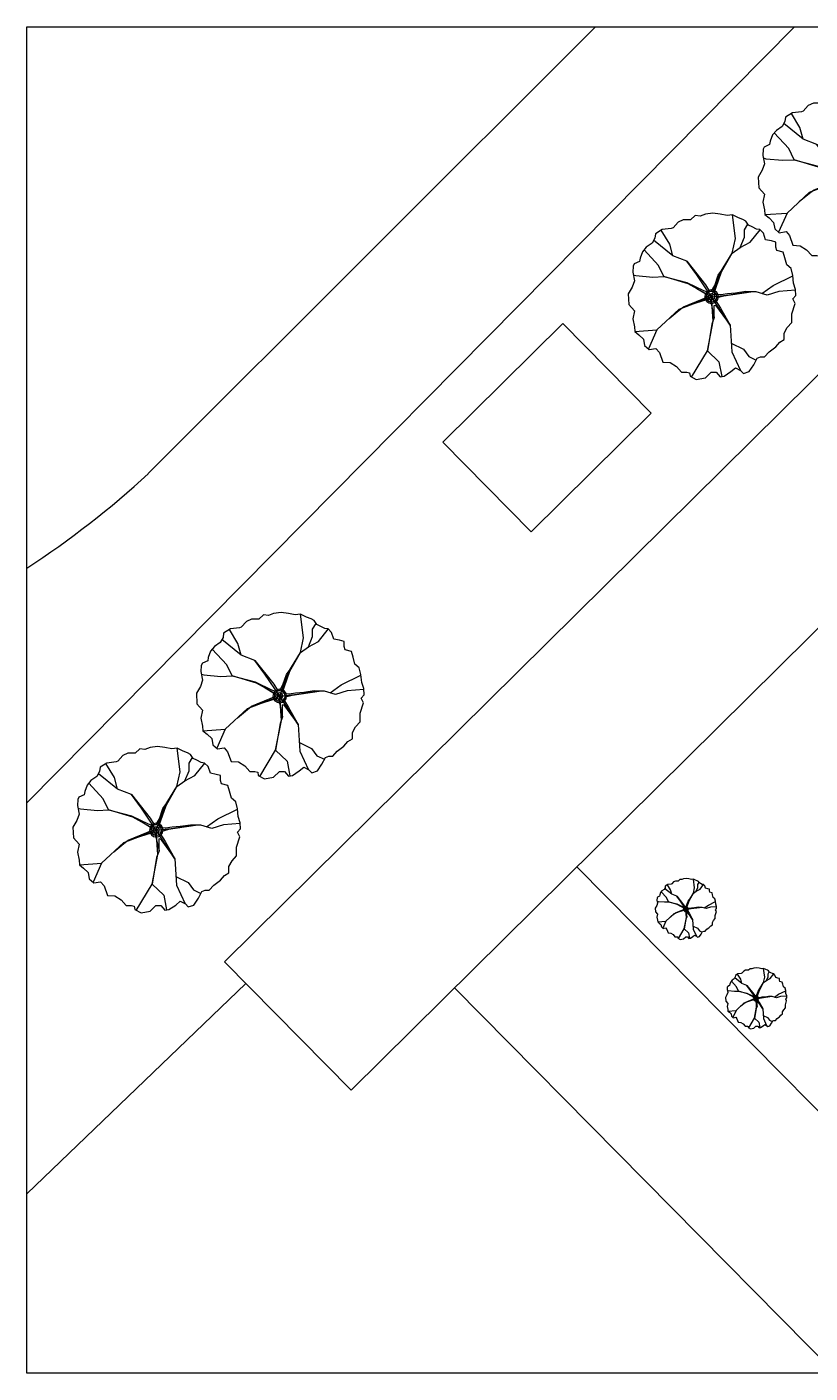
# Model space of a CAD drawing. Header units: millimetres. Extents: x 20 to 612, y 16 to 375.
# Drawn here: x 20.4 to 229.4, y 16 to 375 of the extents above; entities that cross this region are included whole.
import ezdxf

# ---------------------------------------------------------------- set-up
doc = ezdxf.new("R2010")
doc.units = ezdxf.units.MM
doc.layers.add('____', color=7, linetype='Continuous')
doc.layers.add('PLANT', color=3, linetype='Continuous')
picture_1 = doc.add_image_def('image1.jpg', size_in_pixel=(2160, 1311))

# ---------------------------------------------------------------- blocks, each defined once
blk = doc.blocks.new('tree11')
at = {"layer": 'PLANT', "ltscale": 50}
blk.add_line((65465.3, 18453.6), (65431, 18481.3), dxfattribs=at)
blk.add_lwpolyline([(65648.6, 18478), (65640.5, 18480.1), (65630.4, 18482.1), (65626.3, 18494.2), (65620.2, 18500.3), (65614.2, 18501.3), (65606.1, 18505.3), (65600, 18508.4), (65595, 18515.4), (65589.9, 18518.5), (65581.8, 18521.5), (65571.1, 18526.4), (65561.6, 18525.5), (65549.4, 18527.6), (65536.3, 18529.6), (65523.1, 18527.6), (65514, 18524.5), (65504.9, 18525.5), (65496.8, 18517.5), (65483.7, 18517.5), (65474.6, 18513.4), (65465.5, 18503.3), (65462.5, 18502.3), (65446.3, 18500.3), (65434.1, 18492.8), (65433.1, 18485.1), (65428.1, 18476), (65417.9, 18469), (65410.9, 18460.9), (65406.8, 18449.8), (65405.8, 18443.7), (65396.3, 18439.4), (65394.3, 18435.4), (65393.7, 18424.5), (65396.7, 18409.3), (65392.7, 18398.2), (65385.6, 18386.1), (65386.6, 18366.9), (65396.7, 18355.8), (65393.7, 18341.6), (65396.7, 18327.5), (65397.4, 18319.3), (65404.8, 18313.3), (65412.9, 18305.3), (65414.9, 18294.1), (65423, 18287.1), (65435.1, 18289.1), (65441.2, 18282), (65447.3, 18264.8), (65460.4, 18263.8), (65471.6, 18256.8), (65480.7, 18246.7), (65489.8, 18246.7), (65494.8, 18245.6), (65495.8, 18239.6), (65507, 18233.5), (65523.1, 18236.6), (65533.3, 18246.7), (65542.4, 18246.7), (65549.4, 18238.6), (65556.5, 18239.6), (65568.7, 18247.7), (65576.7, 18254.7), (65585.9, 18249.7), (65590.9, 18244.6), (65601, 18247.7), (65609.1, 18259.8), (65615.2, 18271.9), (65621.3, 18273.9), (65628.3, 18273.9), (65636.4, 18283), (65643.5, 18288.1), (65648.3, 18292), (65655.4, 18300.1), (65663.5, 18305.1), (65663.5, 18316.3), (65668.9, 18326.1), (65677, 18335.2), (65677, 18350.4), (65683, 18368.9), (65678.9, 18377), (65684, 18383.1), (65683.6, 18394.1), (65679.9, 18405.3), (65678.6, 18419), (65675.5, 18431.1), (65667.8, 18437.6), (65664.5, 18450.2), (65661.5, 18460.3), (65650.4, 18463.3), (65648.6, 18469)], close=True, dxfattribs=at)
for points in [[(65534.1, 18381), (65548.3, 18421.6), (65570.9, 18458.3), (65576.6, 18484.7), (65571.1, 18526.4)], [(65585.1, 18468.7), (65592.6, 18486.6), (65592.6, 18499.8), (65598.8, 18510.1)], [(65436.8, 18322.1), (65476.5, 18359.1), (65534.1, 18381), (65507.7, 18419.7), (65489.8, 18444.2), (65465.3, 18453.6), (65459.6, 18474.3), (65444.6, 18499.3)], [(65683.4, 18392.5), (65653.9, 18390.5), (65633.2, 18383.9), (65613.4, 18389.5), (65601.1, 18389.5), (65595.2, 18390), (65576.8, 18387.2), (65562.2, 18386.2), (65550.6, 18384.5), (65540.7, 18385.2), (65539.3, 18389), (65542.4, 18398.1), (65551.9, 18425), (65570.9, 18458.3), (65585.1, 18468.7), (65603, 18478.1), (65620.5, 18500)], [(65394.6, 18420.1), (65399.2, 18418.7), (65429.4, 18415.9), (65449.2, 18416.8), (65439.8, 18436.6), (65414, 18464.5)], [(65489.8, 18444.2), (65523.3, 18402.2), (65529.8, 18391.3), (65533.9, 18391), (65539.7, 18401.2), (65545.8, 18419.3), (65552.5, 18428.3)], [(65498.5, 18238.1), (65526.6, 18284.9), (65537, 18337.7), (65534.1, 18381), (65492.6, 18403.7), (65449.2, 18416.8), (65490, 18406.3), (65519.6, 18391.8), (65528.9, 18388.9)], [(65623.7, 18386.6), (65643.6, 18400.8), (65678.6, 18418)], [(65458.6, 18342.5), (65476.6, 18357.3), (65483.9, 18363), (65527.3, 18380.8), (65522, 18386.9), (65508.1, 18395.2)], [(65497.4, 18367.1), (65525.7, 18375.8), (65531, 18376.4), (65532.2, 18373.4), (65539, 18344), (65534.6, 18332.1), (65526.6, 18284.9), (65547.3, 18265.1), (65552.1, 18239)], [(65539, 18344), (65539, 18365.5), (65541, 18366.1), (65567.1, 18330.1), (65534.1, 18381), (65560.5, 18383.9), (65601.1, 18389.5)], [(65608.2, 18389.5), (65588.1, 18386.9), (65556, 18382.1), (65544.1, 18378.7), (65540.7, 18375.3), (65549.9, 18360.4), (65567.1, 18330.1), (65570, 18283), (65585.4, 18249.9)], [(65397.4, 18319.3), (65436.8, 18322.1), (65421.8, 18288.1)], [(65569.1, 18298.2), (65590.7, 18287.7), (65600.2, 18274.5), (65613.4, 18268.4)]]:
    blk.add_lwpolyline(points, dxfattribs=at)
for major_axis, start_param, end_param in [((8.55, 8.55), 5.497787, 11.780972), ((-6.69, 6.69), 3.926991, 10.210176), ((3.82, 3.82), 5.497787, 11.780972), ((-1.6, 1.6), 3.926991, 10.210176)]:
    blk.add_ellipse((65534.1, 18381), major_axis=major_axis, ratio=1, start_param=start_param, end_param=end_param, dxfattribs=at)

msp = doc.modelspace()

# ---------------------------------------------------------------- linework, layer by layer
at = {"color": 4}
for p, q in [((225.23, 374.96), (20.42, 168.07)), ((172.14, 374.96), (52.8, 255.85)), ((20.42, 63.81), (78.86, 119.87))]:
    msp.add_line(p, q, dxfattribs=at)
for p, q in [((73.13, 125.67), (314.91, 364.65)), ((106.92, 91.48), (364.7, 346.28)), ((131.36, 264.24), (163.36, 295.86)), ((163.36, 295.86), (186.95, 272)), ((154.95, 240.37), (186.95, 272)), ((131.36, 264.24), (154.95, 240.37)), ((167.15, 151.01), (300.55, 16.04)), ((73.13, 125.67), (106.92, 91.48)), ((134.52, 118.76), (236.05, 16.04))]:
    msp.add_line(p, q)
msp.add_lwpolyline([(20.42, 374.96), (611.77, 374.96), (611.77, 16.04), (20.42, 16.04)], close=True)
msp.add_arc((-111.81, 434.19), 242.7, 303.0128, 312.7072, dxfattribs=at)

# ---------------------------------------------------------------- block references
at = {"layer": '____', "color": 7, "lineweight": 13}
for p, xscale, yscale, zscale in [((-9585.4, -2421.04), 0.1498945137206542, 0.1498945137206542, 0.1498945137206542), ((-9620.13, -2452.18), 0.1498945137206542, 0.1498945137206542, 0.1498945137206542), ((-3396.35, -867.89), 0.05481974653820175, 0.05481974653820175, 0.05481974653820175), ((-3377.63, -891.7), 0.05481974653820175, 0.05481974653820175, 0.05481974653820175)]:
    msp.add_blockref('tree11', p, dxfattribs=dict(at, xscale=xscale, yscale=yscale, zscale=zscale))
at = {"layer": '____', "color": 4, "lineweight": 13, "xscale": 0.1498945137206542, "yscale": 0.1498945137206542, "zscale": 0.1498945137206542}
for p in [(-9735.32, -2558.65), (-9768.27, -2594.39)]:
    msp.add_blockref('tree11', p, dxfattribs=at)

# ---------------------------------------------------------------- pictures from other files: only their frames are drawn
image = msp.add_image(picture_1, insert=(20.42, 16.04), size_in_units=(591.35, 358.92), dxfattribs=dict(brightness=42, fade=100))
image.dxf.flags = 7

doc.saveas('drawing.dxf')
